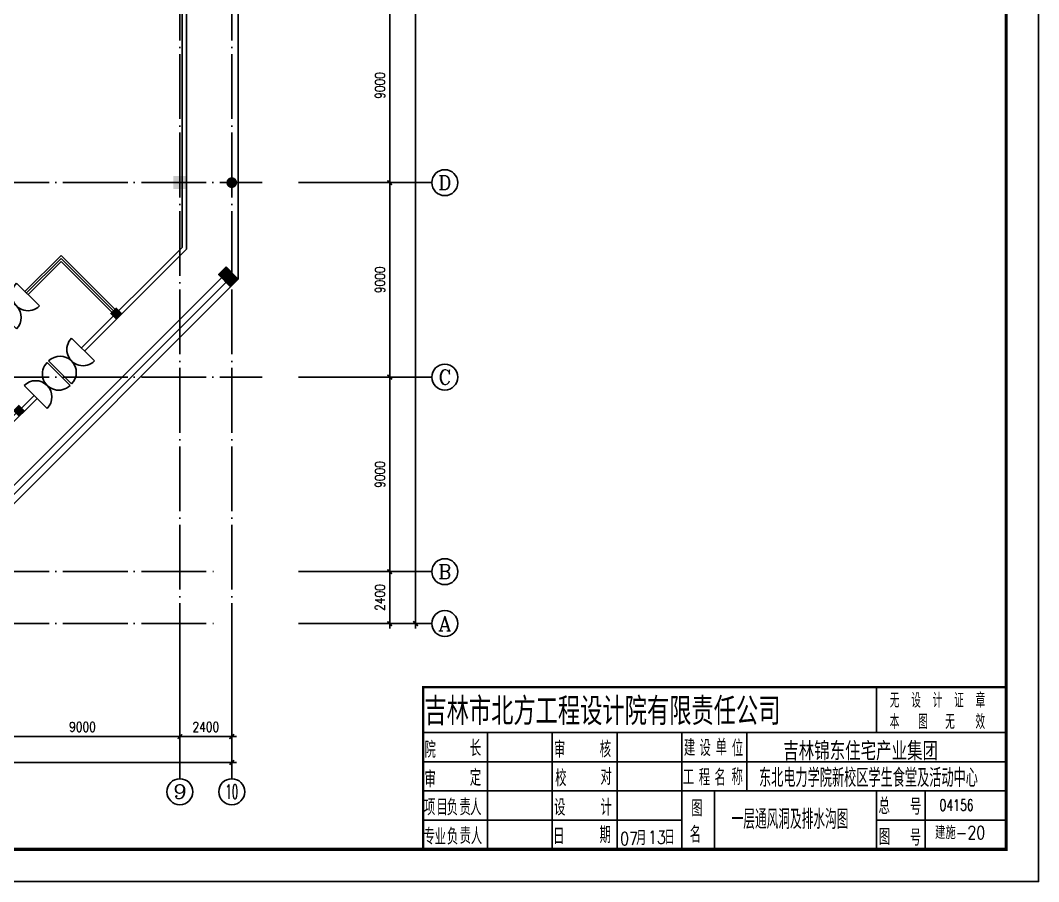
# Model space of a CAD drawing. Extents: x -55219 to 470149, y 494712 to 780039.
# Drawn here: x 23823 to 70931, y 690939 to 730790 of the extents above; entities that cross this region are included whole.
import ezdxf
from ezdxf.enums import TextEntityAlignment as Align

# ---------------------------------------------------------------- set-up
doc = ezdxf.new("R2010")
doc.units = 0
doc.header["$LTSCALE"] = 1500
doc.header["$MEASUREMENT"] = 0
doc.linetypes.add('DOTE', pattern=[2.42, 2, -0.2, 0.02, -0.2])
doc.layers.get('0').update_dxf_attribs({"linetype": 'CONTINUOUS'})
doc.layers.get('DEFPOINTS').update_dxf_attribs({"linetype": 'CONTINUOUS'})
for name, color, linetype in [('AXIS', 3, 'CONTINUOUS'), ('AXIS_TEXT', 7, 'CONTINUOUS'), ('B1', 3, 'CONTINUOUS'), ('COLUMN', 7, 'CONTINUOUS'), ('DOTE', 1, 'DOTE'), ('GPSCOMMON', 7, 'CONTINUOUS'), ('LVTRY', 6, 'CONTINUOUS'), ('PUB_TITLE', 4, 'CONTINUOUS'), ('STAIR', 2, 'CONTINUOUS'), ('WINDOW', 2, 'CONTINUOUS'), ('文字和字符', 3, 'CONTINUOUS')]:
    doc.layers.add(name, color=color, linetype=linetype)
doc.styles.add('_HZTXT', font='txt.shx', dxfattribs={"width": 0.8, "bigfont": 'hztxt.shx'})
doc.styles.add('COMPLEX', font='COMPLEX')
doc.styles.add('DIM_FONT', font='SIMPLEX.shx', dxfattribs={"width": 0.8})
doc.styles.add('GPSXW', font='txt.shx', dxfattribs={"width": 0.8, "bigfont": 'hztxt.shx'})
doc.styles.add('H1', font='')
doc.styles.add('STY10', font='TXT', dxfattribs={"width": 0.7, "bigfont": 'HZTXT'})
doc.styles.add('STY13', font='TXT.shx', dxfattribs={"width": 0.7, "bigfont": 'STK.shx'})
doc.styles.add('STY3', font='TXT', dxfattribs={"width": 0.85, "bigfont": 'STK'})
doc.styles.add('STY7', font='TXT', dxfattribs={"width": 0.7, "bigfont": 'HZTXT'})
doc.styles.add('STY8', font='TXT', dxfattribs={"width": 0.7, "bigfont": 'HZTXT'})
doc.styles.add('STY9', font='TXT', dxfattribs={"width": 0.7, "bigfont": 'HZTXT'})
doc.styles.get('H1').set_extended_font_data('SimSun')
doc.dimstyles.new('AXIS150', dxfattribs={"dimscale": 1.5, "dimtxt": 300, "dimasz": 1, "dimexe": 250, "dimexo": 300, "dimgap": 150, "dimtad": 1, "dimdec": 0, "dimzin": 0, "dimdsep": 46, "dimtxsty": 'DIM_FONT', "dimblk": '_DIMX', "dimcen": 0.09, "dimse1": 1, "dimse2": 1, "dimclrt": 7, "dimadec": 0, "dimazin": 0, "dimtfac": 1, "dimtdec": 0, "dimtix": 1, "dimtmove": 2, "dimatfit": 3, "dimldrblk": '_DIMX', "dimfxl": 1, "dimtolj": 1, "dimtzin": 0, "dimarcsym": 0})

# ---------------------------------------------------------------- blocks, each defined once
blk = doc.blocks.new('_FZH')
blk.add_solid([(0.5, 0.5), (0.5, -0.5), (-0.5, 0.5), (-0.5, -0.5)])
blk = doc.blocks.new('_YZH')
for points in [[(-0.466, 0.193), (0.5, 0), (-0.5, 0), (-0.466, -0.193)], [(-0.193, 0.466), (0.5, 0), (-0.357, 0.357), (-0.466, 0.193)], [(0.193, 0.466), (0.5, 0), (0, 0.505), (-0.193, 0.466)], [(0.466, 0.193), (0.5, 0), (0.357, 0.357), (0.193, 0.466)], [(-0.466, -0.193), (0.5, 0), (-0.357, -0.357), (-0.193, -0.466)], [(-0.193, -0.466), (0.5, 0), (0, -0.505), (0.193, -0.466)], [(0.193, -0.466), (0.5, 0), (0.357, -0.357), (0.466, -0.193)]]:
    blk.add_solid(points)
blk = doc.blocks.new('M_A10JJG')
for p, q in [((-0.5, -0.5), (-0.5, 0.5)), ((0.5, -0.5), (0.5, 0.5))]:
    blk.add_line(p, q)
for centre, start, end in [((-0.5, 0), 270, 90), ((0.5, 0), 90, 270)]:
    blk.add_arc(centre, 0.5, start, end)
blk = doc.blocks.new('_DIMX')
blk.add_line((-150, 0), (150, 0))
at = {"const_width": 50}
blk.add_lwpolyline([(-70, -70), (70, 70)], dxfattribs=at)
blk = doc.blocks.new('*D986')
at = {"color": 0, "linetype": 'ByBlock'}
blk.add_line((40909, 714280), (40909, 705283), dxfattribs=at)
at = {"layer": 'DEFPOINTS', "color": 0, "linetype": 'ByBlock'}
for p in [(36688, 714281), (36688, 705281), (40909, 705281)]:
    blk.add_point(p, dxfattribs=at)
at = {"color": 0, "linetype": 'ByBlock', "xscale": 1.5, "yscale": 1.5, "zscale": 1.5}
for p, rotation in [((40909, 714281), 90), ((40909, 705281), 270)]:
    blk.add_blockref('_DIMX', p, dxfattribs=dict(at, rotation=rotation))
at = {"color": 7, "linetype": 'ByBlock', "insert": (40459, 709781), "char_height": 450, "attachment_point": 5, "rotation": 90, "style": 'DIM_FONT'}
blk.add_mtext('\\A1;9000', dxfattribs=at)
blk = doc.blocks.new('_AXISO')
blk.add_circle((0, 0), 0.5)
at = {"layer": 'AXIS_TEXT', "style": 'COMPLEX', "width": 1.041667}
blk.add_attdef('A', text='', height=0.56, dxfattribs=at).set_placement((-0.25, -0.28), (0.25, -0.28), align=Align.FIT)
blk = doc.blocks.new('*D985')
at = {"color": 0, "linetype": 'ByBlock'}
blk.add_line((40909, 705280), (40909, 702883), dxfattribs=at)
at = {"layer": 'DEFPOINTS', "color": 0, "linetype": 'ByBlock'}
for p in [(36688, 705281), (36688, 702881), (40909, 702881)]:
    blk.add_point(p, dxfattribs=at)
at = {"color": 0, "linetype": 'ByBlock', "xscale": 1.5, "yscale": 1.5, "zscale": 1.5}
for p, rotation in [((40909, 705281), 90), ((40909, 702881), 270)]:
    blk.add_blockref('_DIMX', p, dxfattribs=dict(at, rotation=rotation))
at = {"color": 7, "linetype": 'ByBlock', "insert": (40459, 704081), "char_height": 450, "attachment_point": 5, "rotation": 90, "style": 'DIM_FONT'}
blk.add_mtext('\\A1;2400', dxfattribs=at)
blk = doc.blocks.new('*D984')
at = {"color": 0, "linetype": 'ByBlock'}
blk.add_line((42109, 768280), (42109, 702883), dxfattribs=at)
at = {"layer": 'DEFPOINTS', "color": 0, "linetype": 'ByBlock'}
for p in [(36688, 768281), (36688, 702881), (42109, 702881)]:
    blk.add_point(p, dxfattribs=at)
at = {"color": 0, "linetype": 'ByBlock', "xscale": 1.5, "yscale": 1.5, "zscale": 1.5}
for p, rotation in [((42109, 768281), 90), ((42109, 702881), 270)]:
    blk.add_blockref('_DIMX', p, dxfattribs=dict(at, rotation=rotation))
at = {"color": 7, "linetype": 'ByBlock', "insert": (41659, 735581), "char_height": 450, "attachment_point": 5, "rotation": 90, "style": 'DIM_FONT'}
blk.add_mtext('\\A1;65400', dxfattribs=at)
blk = doc.blocks.new('*D983')
at = {"color": 0, "linetype": 'ByBlock'}
blk.add_line((40909, 723280), (40909, 714283), dxfattribs=at)
at = {"layer": 'DEFPOINTS', "color": 0, "linetype": 'ByBlock'}
for p in [(36688, 723281), (36688, 714281), (40909, 714281)]:
    blk.add_point(p, dxfattribs=at)
at = {"color": 0, "linetype": 'ByBlock', "xscale": 1.5, "yscale": 1.5, "zscale": 1.5}
for p, rotation in [((40909, 723281), 90), ((40909, 714281), 270)]:
    blk.add_blockref('_DIMX', p, dxfattribs=dict(at, rotation=rotation))
at = {"color": 7, "linetype": 'ByBlock', "insert": (40459, 718781), "char_height": 450, "attachment_point": 5, "rotation": 90, "style": 'DIM_FONT'}
blk.add_mtext('\\A1;9000', dxfattribs=at)
blk = doc.blocks.new('*D982')
at = {"color": 0, "linetype": 'ByBlock'}
blk.add_line((40909, 732280), (40909, 723283), dxfattribs=at)
at = {"layer": 'DEFPOINTS', "color": 0, "linetype": 'ByBlock'}
for p in [(36688, 732281), (36688, 723281), (40909, 723281)]:
    blk.add_point(p, dxfattribs=at)
at = {"color": 0, "linetype": 'ByBlock', "xscale": 1.5, "yscale": 1.5, "zscale": 1.5}
for p, rotation in [((40909, 732281), 90), ((40909, 723281), 270)]:
    blk.add_blockref('_DIMX', p, dxfattribs=dict(at, rotation=rotation))
at = {"color": 7, "linetype": 'ByBlock', "insert": (40459, 727781), "char_height": 450, "attachment_point": 5, "rotation": 90, "style": 'DIM_FONT'}
blk.add_mtext('\\A1;9000', dxfattribs=at)
blk = doc.blocks.new('*D962')
at = {"color": 0, "linetype": 'ByBlock'}
blk.add_line((31201, 697649), (22204, 697649), dxfattribs=at)
at = {"layer": 'DEFPOINTS', "color": 0, "linetype": 'ByBlock'}
for p in [(22203, 702469), (31203, 702469), (22203, 697649)]:
    blk.add_point(p, dxfattribs=at)
at = {"color": 0, "linetype": 'ByBlock', "xscale": 1.5, "yscale": 1.5, "zscale": 1.5, "rotation": 180}
blk.add_blockref('_DIMX', (22203, 697649), dxfattribs=at)
at = {"color": 0, "linetype": 'ByBlock', "xscale": 1.5, "yscale": 1.5, "zscale": 1.5}
blk.add_blockref('_DIMX', (31203, 697649), dxfattribs=at)
at = {"color": 7, "linetype": 'ByBlock', "insert": (26703, 698099), "char_height": 450, "attachment_point": 5, "style": 'DIM_FONT'}
blk.add_mtext('\\A1;9000', dxfattribs=at)
blk = doc.blocks.new('*D957')
at = {"color": 0, "linetype": 'ByBlock'}
blk.add_line((33601, 697649), (31204, 697649), dxfattribs=at)
at = {"layer": 'DEFPOINTS', "color": 0, "linetype": 'ByBlock'}
for p in [(31203, 700819), (33603, 700819), (31203, 697649)]:
    blk.add_point(p, dxfattribs=at)
at = {"color": 0, "linetype": 'ByBlock', "xscale": 1.5, "yscale": 1.5, "zscale": 1.5, "rotation": 180}
blk.add_blockref('_DIMX', (31203, 697649), dxfattribs=at)
at = {"color": 0, "linetype": 'ByBlock', "xscale": 1.5, "yscale": 1.5, "zscale": 1.5}
blk.add_blockref('_DIMX', (33603, 697649), dxfattribs=at)
at = {"color": 7, "linetype": 'ByBlock', "insert": (32403, 698099), "char_height": 450, "attachment_point": 5, "style": 'DIM_FONT'}
blk.add_mtext('\\A1;2400', dxfattribs=at)
blk = doc.blocks.new('*D956')
at = {"color": 0, "linetype": 'ByBlock'}
blk.add_line((33601, 696449), (-38546, 696449), dxfattribs=at)
at = {"layer": 'DEFPOINTS', "color": 0, "linetype": 'ByBlock'}
for p in [(-38547, 700819), (33603, 700819), (-38547, 696449)]:
    blk.add_point(p, dxfattribs=at)
at = {"color": 0, "linetype": 'ByBlock', "xscale": 1.5, "yscale": 1.5, "zscale": 1.5, "rotation": 180}
blk.add_blockref('_DIMX', (-38547, 696449), dxfattribs=at)
at = {"color": 0, "linetype": 'ByBlock', "xscale": 1.5, "yscale": 1.5, "zscale": 1.5}
blk.add_blockref('_DIMX', (33603, 696449), dxfattribs=at)
at = {"color": 7, "linetype": 'ByBlock', "insert": (-2472, 696899), "char_height": 450, "attachment_point": 5, "style": 'DIM_FONT'}
blk.add_mtext('\\A1;72150', dxfattribs=at)

msp = doc.modelspace()

# ---------------------------------------------------------------- hatches: boundary and pattern name
at = {"layer": 'LVTRY'}
h = msp.add_hatch(dxfattribs=at)
h.set_pattern_fill('ANSI31', color=256, scale=5, style=0)
h.set_pattern_definition([(45, (-4119.39914, 97157.4282), (-0.44194173824, 0.44194173824), [])])
h.paths.add_polyline_path([(33549.2, 718459.2), (33602.5, 718512.5), (33602.5, 719113), (33337.1, 719378.5), (32983.6, 719024.9)])
h.paths.add_polyline_path([(33602.5, 719113), (33602.5, 718512.5), (33902.5, 718812.5), (33902.5, 718813)])

# ---------------------------------------------------------------- linework, layer by layer
at = {"color": 3, "linetype": 'Continuous'}
for p, q in [((63430.6, 699938.8), (63430.6, 697838.8)), ((69430.6, 692438.8), (69430.6, 699938.8)), ((69430.6, 697838.8), (42430.6, 697838.8)), ((45430.6, 697838.8), (45430.6, 692438.8)), ((48430.6, 697838.8), (48430.6, 692438.8)), ((51430.6, 697838.8), (51430.6, 692438.8)), ((54430.6, 697838.8), (54430.6, 692438.8)), ((57430.6, 697838.8), (57430.6, 695138.8)), ((69430.6, 696488.8), (42430.6, 696488.8)), ((69430.6, 695138.8), (42430.6, 695138.8)), ((55930.6, 695138.8), (55930.6, 692438.8)), ((63430.6, 695138.8), (63430.6, 692438.8)), ((65680.6, 695138.8), (65680.6, 692438.8)), ((54430.6, 693788.8), (42430.6, 693788.8)), ((69468.7, 693788.8), (63430.6, 693788.8))]:
    msp.add_line(p, q, dxfattribs=at)
at = {"color": 3}
msp.add_line((42430.6, 692438.8), (69430.6, 692438.8), dxfattribs=at)
at = {"layer": 'AXIS'}
for p, q in [((42859.4, 723281.4), (36688, 723281.4)), ((42859.4, 714281.4), (36688, 714281.4)), ((42859.4, 705281.4), (36688, 705281.4)), ((42859.4, 702881.4), (36688, 702881.4)), ((31202.8, 695699.1), (31202.8, 700819.4)), ((33602.5, 695699.1), (33602.5, 700819.4))]:
    msp.add_line(p, q, dxfattribs=at)
at = {"layer": 'DOTE'}
for p, q in [((31202.8, 700819.4), (31202.8, 771056.2)), ((33602.5, 700819.4), (33602.5, 771056.2)), ((-39547.2, 723281.4), (35005.6, 723281.4)), ((-39547.2, 714281.4), (35005.6, 714281.4)), ((-39547.2, 714281.4), (32802.8, 714281.4)), ((-39547.2, 705281.4), (32802.8, 705281.4)), ((-39547.2, 702881.4), (32802.8, 702881.4))]:
    msp.add_line(p, q, dxfattribs=at)
at = {"layer": 'GPSCOMMON', "color": 1, "const_width": 105}
msp.add_lwpolyline([(42454.7, 692438.8), (42454.7, 699938.8), (69454.7, 699938.8)], dxfattribs=at)
at = {"layer": 'LVTRY'}
for p, q in [((25706.8, 719918), (25707.5, 719918)), ((25777.5, 719847.3), (25778.2, 719847.3)), ((25706.8, 719776.5), (25707.5, 719776.5)), ((25706.8, 719635.1), (25707.5, 719635.1)), ((25777.5, 719564.4), (25778.2, 719564.4))]:
    msp.add_line(p, q, dxfattribs=at)
at = {"layer": 'PUB_TITLE'}
msp.add_lwpolyline([(-55219.4, 690938.8), (-55219.4, 780038.8), (70930.6, 780038.8), (70930.6, 690938.8)], close=True, dxfattribs=at)
at = {"layer": 'PUB_TITLE', "const_width": 150}
msp.add_lwpolyline([(-51469.4, 692438.8), (69430.6, 692438.8), (69430.6, 778538.8), (-51469.4, 778538.8)], close=True, dxfattribs=at)
at = {"layer": 'STAIR'}
for p, q in [((33902.5, 718813), (33902.5, 759131.4)), ((32983.6, 719024.9), (33337.1, 719378.5)), ((33337.1, 719378.5), (33902.5, 718813)), ((17600.9, 703359.4), (33125, 718883.5)), ((32983.6, 719024.9), (33549, 718459.5)), ((17671.6, 702581.6), (33902.2, 718812.2)), ((17813, 703147.3), (33337.1, 718671.4))]:
    msp.add_line(p, q, dxfattribs=at)
at = {"layer": 'WINDOW'}
for p, q in [((31502.8, 752681.4), (31502.8, 720198.5)), ((31302.8, 737281.4), (31302.8, 720281.4)), ((26651.9, 715630.5), (31302.8, 720281.4)), ((24035.6, 718246.8), (25706.8, 719918)), ((25707.5, 719918), (28323.7, 717302.3)), ((26793.3, 715489.1), (31502.8, 720198.5)), ((24106.3, 718176.1), (25706.8, 719776.5)), ((24177, 718105.4), (25706.8, 719635.1)), ((25707.5, 719776.5), (28253, 717231.6)), ((25707.5, 719635.1), (28182.2, 717160.8)), ((23045.7, 712024.3), (24459.9, 713438.5)), ((23187.1, 711882.9), (24601.3, 713297.1))]:
    msp.add_line(p, q, dxfattribs=at)

# ---------------------------------------------------------------- block references
at = {"layer": 'AXIS'}
ref = msp.add_blockref('_AXISO', (43459.4, 723281.4), dxfattribs=dict(at, xscale=-1200, yscale=1200, zscale=1200))
ref.add_attrib('A', 'D', dxfattribs={"layer": 'AXIS_TEXT', "height": 672, "style": 'COMPLEX', "width": 1.102941}).set_placement((43159.4, 722945.4), (43759.4, 722945.4), align=Align.FIT)
ref = msp.add_blockref('_AXISO', (43459.4, 714281.4), dxfattribs=dict(at, xscale=-1200, yscale=1200, zscale=1200))
ref.add_attrib('A', 'C', dxfattribs={"layer": 'AXIS_TEXT', "height": 672, "style": 'COMPLEX', "width": 1.25}).set_placement((43159.4, 713945.4), (43759.4, 713945.4), align=Align.FIT)
ref = msp.add_blockref('_AXISO', (43459.4, 705281.4), dxfattribs=dict(at, xscale=-1200, yscale=1200, zscale=1200))
ref.add_attrib('A', 'B', dxfattribs={"layer": 'AXIS_TEXT', "height": 672, "style": 'COMPLEX', "width": 1.102941}).set_placement((43159.4, 704945.4), (43759.4, 704945.4), align=Align.FIT)
ref = msp.add_blockref('_AXISO', (43459.4, 702881.4), dxfattribs=dict(at, xscale=-1200, yscale=1200, zscale=1200))
ref.add_attrib('A', 'A', dxfattribs={"layer": 'AXIS_TEXT', "height": 672, "style": 'COMPLEX', "width": 1.041667}).set_placement((43159.4, 702545.4), (43759.4, 702545.4), align=Align.FIT)
ref = msp.add_blockref('_AXISO', (31202.8, 695099.1), dxfattribs=dict(at, xscale=-1200, yscale=1200, zscale=1200, rotation=180))
ref.add_attrib('A', '9', dxfattribs={"layer": 'AXIS_TEXT', "height": 672, "style": 'COMPLEX', "width": 1.339286}).set_placement((30902.8, 694763.1), (31502.8, 694763.1), align=Align.FIT)
ref = msp.add_blockref('_AXISO', (33602.5, 695099.1), dxfattribs=dict(at, xscale=-1200, yscale=1200, zscale=1200, rotation=180))
ref.add_attrib('A', '10', dxfattribs={"layer": 'AXIS_TEXT', "height": 672, "style": 'COMPLEX', "width": 0.646552}).set_placement((33302.5, 694763.1), (33902.5, 694763.1), align=Align.FIT)
at = {"layer": 'COLUMN'}
for name, p, xscale, yscale, zscale in [('_FZH', (31202.8, 723281.4), 600, 600, 600), ('_YZH', (33602.5, 723281.4), 500, 500, 500)]:
    msp.add_blockref(name, p, dxfattribs=dict(at, xscale=xscale, yscale=yscale, zscale=zscale))
at = {"layer": 'COLUMN', "xscale": 400, "yscale": 400, "zscale": 400, "rotation": 135}
for p in [(28253, 717231.6), (23752.9, 712731.5)]:
    msp.add_blockref('_FZH', p, dxfattribs=at)
at = {"layer": 'WINDOW', "xscale": 1500, "yscale": 1500, "zscale": 1500, "rotation": 225}
for p in [(23646.7, 717575.1), (26192.3, 715029.5), (25060.9, 713898.1)]:
    msp.add_blockref('M_A10JJG', p, dxfattribs=at)

# ---------------------------------------------------------------- texts
at = {"color": 3, "linetype": 'Continuous'}
for s, height, style, width, p in [('吉林市北方工程设计院有限责任公司', 1275, 'STY3', 0.85, (42514.6, 698183.1)), ('院', 750, 'STY8', 0.7, (42520.3, 696671.4)), ('长', 750, 'STY8', 0.7, (44616.4, 696736)), ('审', 750, 'STY8', 0.7, (48506.5, 696680.4)), ('核', 750, 'STY8', 0.7, (50625, 696686.5)), ('建', 750, 'STY9', 0.7, (54519.4, 696755.6)), ('设', 750, 'STY9', 0.7, (55238.8, 696748.8)), ('单', 750, 'STY9', 0.7, (55991.3, 696777.4)), ('位', 750, 'STY9', 0.7, (56737.7, 696735)), ('审', 750, 'STY8', 0.7, (42520.3, 695305.9)), ('定', 750, 'STY8', 0.7, (44616.4, 695370.5)), ('校', 750, 'STY8', 0.7, (48566.1, 695354.2)), ('对', 750, 'STY8', 0.7, (50660.7, 695412.7)), ('工', 750, 'STY9', 0.7, (54470.8, 695395.2)), ('程', 750, 'STY9', 0.7, (55211.8, 695388.4)), ('名', 750, 'STY9', 0.7, (55934.8, 695381.5)), ('称', 750, 'STY9', 0.7, (56722.1, 695410.2)), ('负', 750, 'STY8', 0.7, (43549.6, 694005.8)), ('责', 750, 'STY8', 0.7, (44135.8, 694005.8)), ('人', 750, 'STY8', 0.7, (44627.8, 694005.8)), ('总', 750, 'STY7', 0.7, (63525.7, 694064.1)), ('目', 750, 'STY8', 0.7, (43070.3, 694005.8)), ('设', 750, 'STY8', 0.7, (48513.7, 693996.5)), ('计', 750, 'STY8', 0.7, (50662.8, 693994.9)), ('图', 750, 'STY10', 0.7, (54859.4, 693955.3)), ('号', 750, 'STY7', 0.7, (64979.1, 694032.4)), ('04156', 525, 'STY7', 0.7, (66347.4, 694219.2)), ('业', 750, 'STY8', 0.7, (42987.5, 692630.5)), ('负', 750, 'STY8', 0.7, (43555.9, 692652.6)), ('责', 750, 'STY8', 0.7, (44143.8, 692690.3)), ('人', 750, 'STY8', 0.7, (44662.4, 692665.3)), ('日', 750, 'STY8', 0.7, (48469.9, 692665.5)), ('期', 750, 'STY8', 0.7, (50616.8, 692723.3)), ('名', 750, 'STY10', 0.7, (54786.1, 692742)), ('图', 750, 'STY7', 0.7, (63536.8, 692636.5)), ('月', 675, 'STY8', 0.7, (52311.8, 692624.3)), ('日', 675, 'STY8', 0.7, (53625.6, 692659.1)), ('号', 750, 'STY7', 0.7, (64970.5, 692605.2))]:
    msp.add_text(s, height=height, dxfattribs=dict(at, style=style, width=width)).set_placement(p)
at = {"color": 3}
for s, height, style, width, p in [('无', 675, 'STY13', 0.7, (64042, 698987.6)), ('设', 675, 'STY13', 0.7, (65034.8, 698987.6)), ('计', 675, 'STY13', 0.7, (66027.6, 698987.6)), ('证', 675, 'STY13', 0.7, (67020.4, 698987.6)), ('章', 675, 'STY13', 0.7, (68013.2, 698987.6)), ('本', 675, 'STY13', 0.7, (64042, 698000.2)), ('图', 675, 'STY13', 0.7, (65353.7, 698000.2)), ('无', 675, 'STY13', 0.7, (66607.5, 698000.2)), ('效', 675, 'STY13', 0.7, (68005.9, 698000.2)), ('07', 600, 'GPSXW', 0.8, (51570.6, 692632.6)), ('13', 600, 'GPSXW', 0.8, (52859.4, 692693.8))]:
    msp.add_text(s, height=height, dxfattribs=dict(at, style=style, width=width)).set_placement(p)
at = {"linetype": 'Continuous', "style": 'STY8', "width": 0.7}
for s, p in [('项', (42495.3, 694005.8)), ('专', (42482.9, 692651.8))]:
    msp.add_text(s, height=750, dxfattribs=at).set_placement(p)
at = {"layer": 'B1', "color": 3, "style": '_HZTXT', "width": 0.8}
msp.add_text('建施-20', height=600, dxfattribs=at).set_placement((66137.9, 692910.2))
at = {"layer": 'LVTRY', "style": '_HZTXT', "width": 0.6}
msp.add_text('一层通风洞及排水沟图', height=900, dxfattribs=at).set_placement((56728.9, 693375.3))
at = {"layer": '文字和字符', "color": 2, "style": 'H1'}
for s, width, p in [('吉林锦东住宅产业集团', 0.7, (59114.8, 696632.2)), ('东北电力学院新校区学生食堂及活动中心', 0.55, (57993.5, 695399.1))]:
    msp.add_text(s, height=750, dxfattribs=dict(at, width=width)).set_placement(p)

# ---------------------------------------------------------------- dimensions: what is measured, and where the dimension line sits
at = {"layer": 'AXIS'}
for p1, p2, distance, picture, middle in [((36688, 768281.4), (36688, 702881.4), 5421.4, '*D984', (41659.4, 735581.4)), ((31202.8, 702469.4), (22202.8, 702469.4), 4820.3, '*D962', (26702.8, 698099.1)), ((33602.5, 700819.4), (-38547.2, 700819.4), 4370.3, '*D956', (-2472.3, 696899.1)), ((33602.5, 700819.4), (31202.8, 700819.4), 3170.3, '*D957', (32402.7, 698099.1))]:
    dim = msp.add_aligned_dim(p1=p1, p2=p2, distance=distance, dimstyle='AXIS150', dxfattribs=at)
    dim.commit()
    dim.dimension.update_dxf_attribs({"geometry": picture, "text_midpoint": middle})
for base, p1, p2, picture, middle in [((40909.4, 723281.4), (36688, 732281.4), (36688, 723281.4), '*D982', (40459.4, 727781.4)), ((40909.4, 714281.4), (36688, 723281.4), (36688, 714281.4), '*D983', (40459.4, 718781.4)), ((40909.4, 705281.4), (36688, 714281.4), (36688, 705281.4), '*D986', (40459.4, 709781.4)), ((40909.4, 702881.4), (36688, 705281.4), (36688, 702881.4), '*D985', (40459.4, 704081.4))]:
    dim = msp.add_linear_dim(base=base, p1=p1, p2=p2, angle=270, dimstyle='AXIS150', dxfattribs=at)
    dim.commit()
    dim.dimension.update_dxf_attribs({"geometry": picture, "text_midpoint": middle})

doc.saveas('drawing.dxf')
